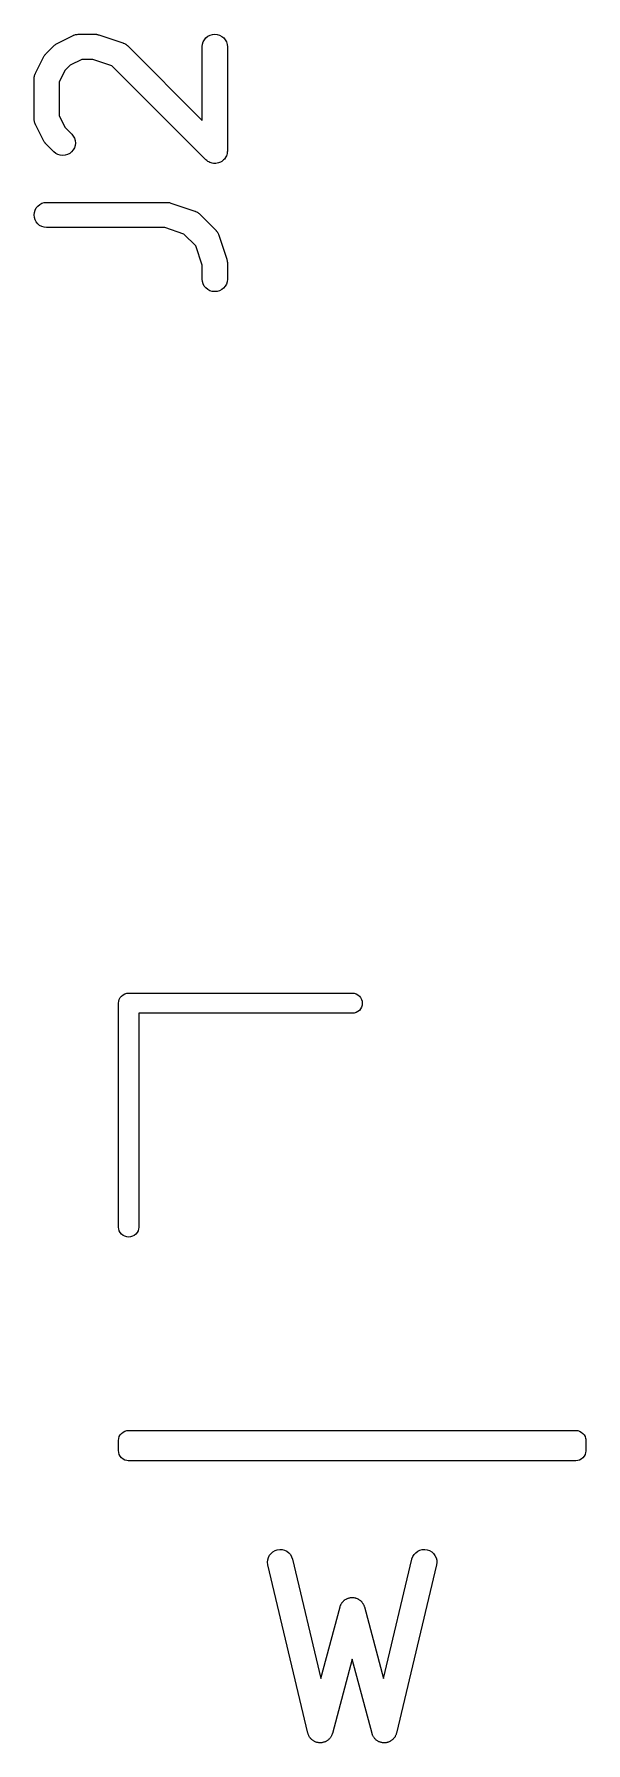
# Model space of a CAD drawing. Extents: x 4.4 to 8.6, y -5.35 to -3.25.
# Drawn here: x 6.2255 to 6.3547, y -4.0708 to -3.6708 of the extents above; entities that cross this region are included whole.
import ezdxf

# ---------------------------------------------------------------- set-up
doc = ezdxf.new("R2010")
doc.units = 0
doc.header["$MEASUREMENT"] = 0
doc.layers.add('BLACK', color=7, linetype='CONTINUOUS')

msp = doc.modelspace()

# ---------------------------------------------------------------- linework, layer by layer
at = {"layer": 'BLACK', "linetype": 'CONTINUOUS'}
for p, q in [((6.23087, -3.67299), (6.23462, -3.67111)), ((6.23462, -3.67111), (6.23466, -3.67109)), ((6.23466, -3.67109), (6.23474, -3.67106)), ((6.23474, -3.67106), (6.23481, -3.67102)), ((6.23481, -3.67102), (6.23501, -3.67096)), ((6.23501, -3.67096), (6.2352, -3.6709)), ((6.2352, -3.6709), (6.23528, -3.67088)), ((6.23528, -3.67088), (6.23537, -3.67086)), ((6.23537, -3.67086), (6.23557, -3.67084)), ((6.23557, -3.67084), (6.23577, -3.67081)), ((6.23577, -3.67081), (6.23585, -3.67081)), ((6.23585, -3.67081), (6.23594, -3.6708)), ((6.23594, -3.6708), (6.23969, -3.6708)), ((6.23969, -3.6708), (6.23973, -3.6708)), ((6.23973, -3.6708), (6.23989, -3.67082)), ((6.23989, -3.67082), (6.24006, -3.67082)), ((6.24006, -3.67082), (6.24018, -3.67085)), ((6.24018, -3.67085), (6.2403, -3.67087)), ((6.2403, -3.67087), (6.24046, -3.67092)), ((6.24046, -3.67092), (6.24062, -3.67095)), ((6.24062, -3.67095), (6.24625, -3.67283)), ((6.26574, -3.67164), (6.26619, -3.67128)), ((6.26619, -3.67128), (6.2667, -3.67102)), ((6.2667, -3.67102), (6.26726, -3.67085)), ((6.26726, -3.67085), (6.26783, -3.6708)), ((6.26783, -3.6708), (6.2684, -3.67086)), ((6.2684, -3.67086), (6.26895, -3.67103)), ((6.26895, -3.67103), (6.26946, -3.67131)), ((6.26946, -3.67131), (6.26991, -3.67167)), ((6.22801, -3.67566), (6.22812, -3.67554)), ((6.22812, -3.67554), (6.22823, -3.67541)), ((6.22823, -3.67541), (6.2301, -3.67354)), ((6.2301, -3.67354), (6.23013, -3.67351)), ((6.23013, -3.67351), (6.23026, -3.67341)), ((6.23026, -3.67341), (6.23038, -3.67329)), ((6.23038, -3.67329), (6.23049, -3.67323)), ((6.23049, -3.67323), (6.23058, -3.67315)), ((6.23058, -3.67315), (6.23073, -3.67308)), ((6.23073, -3.67308), (6.23087, -3.67299)), ((6.24625, -3.67283), (6.24629, -3.67284)), ((6.24629, -3.67284), (6.24636, -3.67288)), ((6.24636, -3.67288), (6.24645, -3.6729)), ((6.24645, -3.6729), (6.24663, -3.673)), ((6.24663, -3.673), (6.24681, -3.67308)), ((6.24681, -3.67308), (6.24688, -3.67313)), ((6.24688, -3.67313), (6.24696, -3.67317)), ((6.24696, -3.67317), (6.24711, -3.6733)), ((6.24711, -3.6733), (6.24727, -3.67342)), ((6.24727, -3.67342), (6.24733, -3.67348)), ((6.24733, -3.67348), (6.2474, -3.67354)), ((6.2474, -3.67354), (6.26486, -3.691)), ((6.26486, -3.67371), (6.26492, -3.67314)), ((6.26486, -3.67375), (6.26486, -3.67371)), ((6.26486, -3.691), (6.26486, -3.67375)), ((6.26492, -3.67314), (6.2651, -3.67259)), ((6.2651, -3.67259), (6.26537, -3.67209)), ((6.26537, -3.67209), (6.26574, -3.67164)), ((6.26991, -3.67167), (6.27027, -3.67212)), ((6.27027, -3.67212), (6.27054, -3.67263)), ((6.27054, -3.67263), (6.27071, -3.67318)), ((6.27071, -3.67318), (6.27076, -3.67375)), ((6.27076, -3.67375), (6.27076, -3.69813)), ((6.2258, -3.67993), (6.22767, -3.67618)), ((6.22767, -3.67618), (6.22769, -3.67615)), ((6.22769, -3.67615), (6.22778, -3.67601)), ((6.22778, -3.67601), (6.22786, -3.67586)), ((6.22786, -3.67586), (6.22794, -3.67577)), ((6.22794, -3.67577), (6.22801, -3.67566)), ((6.23274, -3.67925), (6.23139, -3.68195)), ((6.23394, -3.67805), (6.23274, -3.67925)), ((6.23664, -3.67671), (6.23394, -3.67805)), ((6.23921, -3.67671), (6.23664, -3.67671)), ((6.24372, -3.67821), (6.23921, -3.67671)), ((6.26572, -3.70021), (6.24372, -3.67821)), ((6.22549, -3.68121), (6.2255, -3.68112)), ((6.22549, -3.68125), (6.22549, -3.68121)), ((6.22549, -3.69063), (6.22549, -3.68125)), ((6.2255, -3.68104), (6.22553, -3.68084)), ((6.2255, -3.68112), (6.2255, -3.68104)), ((6.22553, -3.68084), (6.22555, -3.68064)), ((6.22555, -3.68064), (6.22558, -3.68056)), ((6.22558, -3.68056), (6.22559, -3.68047)), ((6.22559, -3.68047), (6.22567, -3.68028)), ((6.22567, -3.68028), (6.22573, -3.68009)), ((6.22573, -3.68009), (6.22577, -3.68001)), ((6.22577, -3.68001), (6.2258, -3.67993)), ((6.23139, -3.68195), (6.23139, -3.68993)), ((6.2255, -3.69071), (6.22549, -3.69063)), ((6.22549, -3.6908), (6.2255, -3.69071)), ((6.22552, -3.691), (6.22549, -3.6908)), ((6.22554, -3.6912), (6.22552, -3.691)), ((6.22557, -3.69128), (6.22554, -3.6912)), ((6.22558, -3.69137), (6.22557, -3.69128)), ((6.22565, -3.69156), (6.22558, -3.69137)), ((6.22571, -3.69175), (6.22565, -3.69156)), ((6.23139, -3.68993), (6.23274, -3.69263)), ((6.22575, -3.69183), (6.22571, -3.69175)), ((6.22578, -3.69191), (6.22575, -3.69183)), ((6.2258, -3.69195), (6.22578, -3.69191)), ((6.22767, -3.6957), (6.2258, -3.69195)), ((6.23274, -3.69263), (6.23428, -3.69416)), ((6.23428, -3.69416), (6.23431, -3.69419)), ((6.23431, -3.69419), (6.23467, -3.69464)), ((6.23467, -3.69464), (6.23493, -3.69515)), ((6.23493, -3.69515), (6.23509, -3.69571)), ((6.22776, -3.69584), (6.22767, -3.6957)), ((6.22784, -3.69598), (6.22776, -3.69584)), ((6.22792, -3.69608), (6.22784, -3.69598)), ((6.22798, -3.69618), (6.22792, -3.69608)), ((6.22809, -3.6963), (6.22798, -3.69618)), ((6.2282, -3.69643), (6.22809, -3.6963)), ((6.22823, -3.69646), (6.2282, -3.69643)), ((6.2301, -3.69834), (6.22823, -3.69646)), ((6.23055, -3.6987), (6.2301, -3.69834)), ((6.23105, -3.69898), (6.23055, -3.6987)), ((6.23161, -3.69914), (6.23105, -3.69898)), ((6.23218, -3.6992), (6.23161, -3.69914)), ((6.23275, -3.69915), (6.23218, -3.6992)), ((6.23331, -3.69898), (6.23275, -3.69915)), ((6.23382, -3.69872), (6.23331, -3.69898)), ((6.23426, -3.69835), (6.23382, -3.69872)), ((6.23463, -3.69791), (6.23426, -3.69835)), ((6.23491, -3.6974), (6.23463, -3.69791)), ((6.23508, -3.69685), (6.23491, -3.6974)), ((6.23514, -3.69628), (6.23508, -3.69685)), ((6.23509, -3.69571), (6.23514, -3.69628)), ((6.27039, -3.69954), (6.27025, -3.69978)), ((6.27052, -3.69929), (6.27039, -3.69954)), ((6.27053, -3.69928), (6.27052, -3.69929)), ((6.27061, -3.69901), (6.27053, -3.69928)), ((6.27053, -3.69928), (6.27053, -3.69928)), ((6.2707, -3.69874), (6.27061, -3.69901)), ((6.27073, -3.69845), (6.2707, -3.69873)), ((6.2707, -3.69873), (6.2707, -3.69873)), ((6.2707, -3.69873), (6.2707, -3.69874)), ((6.27076, -3.69817), (6.27073, -3.69845)), ((6.27076, -3.69813), (6.27076, -3.69816)), ((6.27076, -3.69816), (6.27076, -3.69816)), ((6.27076, -3.69816), (6.27076, -3.69816)), ((6.27076, -3.69816), (6.27076, -3.69817)), ((6.26594, -3.70039), (6.26572, -3.70021)), ((6.26616, -3.70057), (6.26594, -3.70039)), ((6.26616, -3.70058), (6.26616, -3.70057)), ((6.26617, -3.70058), (6.26616, -3.70058)), ((6.26641, -3.70071), (6.26617, -3.70058)), ((6.26667, -3.70085), (6.26641, -3.70071)), ((6.26668, -3.70085), (6.26667, -3.70085)), ((6.26667, -3.70085), (6.26667, -3.70085)), ((6.26694, -3.70093), (6.26668, -3.70085)), ((6.26722, -3.70102), (6.26694, -3.70093)), ((6.26723, -3.70102), (6.26722, -3.70102)), ((6.26722, -3.70102), (6.26722, -3.70102)), ((6.26751, -3.70105), (6.26723, -3.70102)), ((6.26779, -3.70108), (6.26751, -3.70105)), ((6.2678, -3.70108), (6.26779, -3.70108)), ((6.26779, -3.70108), (6.26779, -3.70108)), ((6.26808, -3.70105), (6.2678, -3.70108)), ((6.26836, -3.70103), (6.26808, -3.70105)), ((6.26837, -3.70102), (6.26836, -3.70103)), ((6.26865, -3.70094), (6.26837, -3.70102)), ((6.26837, -3.70102), (6.26837, -3.70102)), ((6.26892, -3.70086), (6.26865, -3.70094)), ((6.26893, -3.70086), (6.26892, -3.70086)), ((6.26892, -3.70086), (6.26892, -3.70086)), ((6.26918, -3.70073), (6.26893, -3.70086)), ((6.26943, -3.7006), (6.26918, -3.70073)), ((6.26944, -3.70059), (6.26943, -3.70059)), ((6.26943, -3.70059), (6.26943, -3.7006)), ((6.26965, -3.70041), (6.26944, -3.70059)), ((6.26988, -3.70023), (6.26965, -3.70041)), ((6.27006, -3.70002), (6.26988, -3.70023)), ((6.26988, -3.70023), (6.26988, -3.70023)), ((6.26988, -3.70023), (6.26988, -3.70023)), ((6.27025, -3.69979), (6.27006, -3.70002)), ((6.27025, -3.69978), (6.27025, -3.69979)), ((6.27025, -3.69979), (6.27025, -3.69979)), ((6.22572, -3.71198), (6.22599, -3.71147)), ((6.22599, -3.71147), (6.22636, -3.71103)), ((6.22636, -3.71103), (6.22681, -3.71066)), ((6.22681, -3.71066), (6.22731, -3.71039)), ((6.22731, -3.71039), (6.22787, -3.71023)), ((6.22787, -3.71023), (6.22844, -3.71017)), ((6.22844, -3.71017), (6.25656, -3.71017)), ((6.25656, -3.71017), (6.2566, -3.71017)), ((6.2566, -3.71017), (6.25677, -3.71019)), ((6.25677, -3.71019), (6.25693, -3.71019)), ((6.25693, -3.71019), (6.25705, -3.71022)), ((6.25705, -3.71022), (6.25718, -3.71024)), ((6.25718, -3.71024), (6.25733, -3.71029)), ((6.25733, -3.71029), (6.2575, -3.71032)), ((6.2575, -3.71032), (6.26312, -3.7122)), ((6.22549, -3.7131), (6.22555, -3.71253)), ((6.22554, -3.71368), (6.22549, -3.7131)), ((6.2257, -3.71423), (6.22554, -3.71368)), ((6.22555, -3.71253), (6.22572, -3.71198)), ((6.22597, -3.71474), (6.2257, -3.71423)), ((6.22633, -3.71519), (6.22597, -3.71474)), ((6.22677, -3.71556), (6.22633, -3.71519)), ((6.22728, -3.71584), (6.22677, -3.71556)), ((6.26312, -3.7122), (6.26316, -3.71221)), ((6.26316, -3.71221), (6.26324, -3.71225)), ((6.26324, -3.71225), (6.26332, -3.71227)), ((6.26332, -3.71227), (6.2635, -3.71237)), ((6.2635, -3.71237), (6.26368, -3.71245)), ((6.26368, -3.71245), (6.26375, -3.7125)), ((6.26375, -3.7125), (6.26383, -3.71254)), ((6.26383, -3.71254), (6.26398, -3.71267)), ((6.26398, -3.71267), (6.26415, -3.71279)), ((6.26415, -3.71279), (6.26421, -3.71285)), ((6.26421, -3.71285), (6.26427, -3.71291)), ((6.26427, -3.71291), (6.26802, -3.71666)), ((6.22783, -3.71601), (6.22728, -3.71584)), ((6.2284, -3.71608), (6.22783, -3.71601)), ((6.22844, -3.71608), (6.2284, -3.71608)), ((6.25608, -3.71608), (6.22844, -3.71608)), ((6.26059, -3.71758), (6.25608, -3.71608)), ((6.26335, -3.72034), (6.26059, -3.71758)), ((6.26802, -3.71666), (6.26805, -3.71669)), ((6.26805, -3.71669), (6.26811, -3.71676)), ((6.26811, -3.71676), (6.26817, -3.71682)), ((6.26817, -3.71682), (6.26829, -3.71698)), ((6.26829, -3.71698), (6.26841, -3.71714)), ((6.26841, -3.71714), (6.26845, -3.71722)), ((6.26845, -3.71722), (6.2685, -3.71729)), ((6.2685, -3.71729), (6.26858, -3.71747)), ((6.26858, -3.71747), (6.26868, -3.71765)), ((6.26868, -3.71765), (6.2687, -3.71773)), ((6.2687, -3.71773), (6.26874, -3.71781)), ((6.26874, -3.71781), (6.27061, -3.72344)), ((6.26486, -3.72485), (6.26335, -3.72034)), ((6.27061, -3.72344), (6.27062, -3.72348)), ((6.27062, -3.72348), (6.27066, -3.72364)), ((6.26486, -3.72812), (6.26486, -3.72485)), ((6.27066, -3.72364), (6.27071, -3.7238)), ((6.27071, -3.7238), (6.27072, -3.72392)), ((6.27072, -3.72392), (6.27074, -3.72404)), ((6.27074, -3.72404), (6.27075, -3.72421)), ((6.27075, -3.72421), (6.27076, -3.72437)), ((6.27076, -3.72437), (6.27076, -3.72812)), ((6.26491, -3.7287), (6.26486, -3.72812)), ((6.26508, -3.72925), (6.26491, -3.7287)), ((6.26535, -3.72976), (6.26508, -3.72925)), ((6.26572, -3.7302), (6.26535, -3.72976)), ((6.26616, -3.73057), (6.26572, -3.7302)), ((6.26667, -3.73084), (6.26616, -3.73057)), ((6.26722, -3.73101), (6.26667, -3.73084)), ((6.26779, -3.73107), (6.26722, -3.73101)), ((6.26836, -3.73102), (6.26779, -3.73107)), ((6.26892, -3.73086), (6.26836, -3.73102)), ((6.26943, -3.73059), (6.26892, -3.73086)), ((6.26988, -3.73023), (6.26943, -3.73059)), ((6.27025, -3.72979), (6.26988, -3.73023)), ((6.27052, -3.72928), (6.27025, -3.72979)), ((6.2707, -3.72874), (6.27052, -3.72928)), ((6.27076, -3.72816), (6.2707, -3.72874)), ((6.27076, -3.72812), (6.27076, -3.72816)), ((6.24632, -3.89566), (6.24673, -3.89544)), ((6.24673, -3.89544), (6.24717, -3.89531)), ((6.24717, -3.89531), (6.24752, -3.89528)), ((6.24752, -3.89528), (6.24764, -3.89526)), ((6.24752, -3.89528), (6.24752, -3.89528)), ((6.24764, -3.89526), (6.24775, -3.89528)), ((6.24775, -3.89528), (6.30012, -3.89528)), ((6.30012, -3.89528), (6.30046, -3.89531)), ((6.30046, -3.89531), (6.30091, -3.89544)), ((6.30091, -3.89544), (6.30132, -3.89566)), ((6.24526, -3.89764), (6.24531, -3.89717)), ((6.24528, -3.89775), (6.24526, -3.89764)), ((6.24528, -3.95012), (6.24528, -3.89775)), ((6.24531, -3.89717), (6.24544, -3.89673)), ((6.24544, -3.89673), (6.24566, -3.89632)), ((6.24566, -3.89632), (6.24596, -3.89596)), ((6.24596, -3.89596), (6.24632, -3.89566)), ((6.30132, -3.89961), (6.30091, -3.89983)), ((6.30132, -3.89566), (6.30168, -3.89596)), ((6.30168, -3.89932), (6.30132, -3.89961)), ((6.30168, -3.89596), (6.30197, -3.89632)), ((6.30197, -3.89896), (6.30168, -3.89932)), ((6.30197, -3.89632), (6.30219, -3.89673)), ((6.30219, -3.89855), (6.30197, -3.89896)), ((6.30219, -3.89673), (6.30233, -3.89717)), ((6.30233, -3.8981), (6.30219, -3.89855)), ((6.30233, -3.89717), (6.30237, -3.89764)), ((6.30237, -3.89764), (6.30233, -3.8981)), ((6.30012, -3.9), (6.25, -3.9)), ((6.25, -3.9), (6.25, -3.95012)), ((6.30046, -3.89997), (6.30012, -3.9)), ((6.30091, -3.89983), (6.30046, -3.89997)), ((6.24531, -3.95046), (6.24528, -3.95012)), ((6.24544, -3.95091), (6.24531, -3.95046)), ((6.24566, -3.95132), (6.24544, -3.95091)), ((6.24596, -3.95168), (6.24566, -3.95132)), ((6.24961, -3.95132), (6.24932, -3.95168)), ((6.24983, -3.95091), (6.24961, -3.95132)), ((6.24997, -3.95046), (6.24983, -3.95091)), ((6.25, -3.95012), (6.24997, -3.95046)), ((6.24632, -3.95197), (6.24596, -3.95168)), ((6.24673, -3.95219), (6.24632, -3.95197)), ((6.24717, -3.95233), (6.24673, -3.95219)), ((6.24764, -3.95237), (6.24717, -3.95233)), ((6.2481, -3.95233), (6.24764, -3.95237)), ((6.24855, -3.95219), (6.2481, -3.95233)), ((6.24896, -3.95197), (6.24855, -3.95219)), ((6.24932, -3.95168), (6.24896, -3.95197)), ((6.24526, -4), (6.24531, -3.99954)), ((6.24531, -3.99954), (6.24544, -3.99909)), ((6.24544, -3.99909), (6.24566, -3.99868)), ((6.24566, -3.99868), (6.24596, -3.99832)), ((6.24596, -3.99832), (6.24632, -3.99803)), ((6.24632, -3.99803), (6.24673, -3.99781)), ((6.24673, -3.99781), (6.24717, -3.99767)), ((6.24717, -3.99767), (6.24752, -3.99764)), ((6.24752, -3.99764), (6.24764, -3.99763)), ((6.24764, -3.99763), (6.24775, -3.99764)), ((6.24775, -3.99764), (6.35225, -3.99764)), ((6.35225, -3.99764), (6.35236, -3.99763)), ((6.35236, -3.99763), (6.35248, -3.99764)), ((6.35248, -3.99764), (6.35248, -3.99764)), ((6.35248, -3.99764), (6.35283, -3.99767)), ((6.35283, -3.99767), (6.35327, -3.99781)), ((6.35327, -3.99781), (6.35368, -3.99803)), ((6.35368, -3.99803), (6.35404, -3.99832)), ((6.35404, -3.99832), (6.35434, -3.99868)), ((6.35434, -3.99868), (6.35456, -3.99909)), ((6.35456, -3.99909), (6.35469, -3.99954)), ((6.35469, -3.99954), (6.3547, -3.99962)), ((6.24528, -4.00012), (6.24526, -4)), ((6.24526, -4.00236), (6.24528, -4.00225)), ((6.24531, -4.00283), (6.24526, -4.00236)), ((6.24528, -4.00225), (6.24528, -4.00012)), ((6.24544, -4.00327), (6.24531, -4.00283)), ((6.24566, -4.00368), (6.24544, -4.00327)), ((6.35456, -4.00327), (6.35434, -4.00368)), ((6.35469, -4.00283), (6.35456, -4.00327)), ((6.35472, -4.00248), (6.35469, -4.00283)), ((6.3547, -3.99962), (6.35474, -4)), ((6.35474, -4), (6.35472, -4.00012)), ((6.35472, -4.00012), (6.35472, -4.00225)), ((6.35472, -4.00225), (6.35474, -4.00236)), ((6.35474, -4.00236), (6.35472, -4.00248)), ((6.24596, -4.00404), (6.24566, -4.00368)), ((6.24632, -4.00434), (6.24596, -4.00404)), ((6.24673, -4.00456), (6.24632, -4.00434)), ((6.24717, -4.00469), (6.24673, -4.00456)), ((6.24752, -4.00472), (6.24717, -4.00469)), ((6.24764, -4.00474), (6.24752, -4.00472)), ((6.24752, -4.00472), (6.24752, -4.00472)), ((6.24775, -4.00472), (6.24764, -4.00474)), ((6.35225, -4.00472), (6.24775, -4.00472)), ((6.35236, -4.00474), (6.35225, -4.00472)), ((6.35283, -4.00469), (6.35236, -4.00474)), ((6.35327, -4.00456), (6.35283, -4.00469)), ((6.35368, -4.00434), (6.35327, -4.00456)), ((6.35404, -4.00404), (6.35368, -4.00434)), ((6.35434, -4.00368), (6.35404, -4.00404)), ((6.28022, -4.02794), (6.28037, -4.02738)), ((6.28037, -4.02738), (6.28063, -4.02687)), ((6.28063, -4.02687), (6.28098, -4.02641)), ((6.28098, -4.02641), (6.28142, -4.02603)), ((6.28142, -4.02603), (6.28192, -4.02575)), ((6.28192, -4.02575), (6.28246, -4.02556)), ((6.28246, -4.02556), (6.28303, -4.02549)), ((6.28303, -4.02549), (6.28361, -4.02553)), ((6.28361, -4.02553), (6.28417, -4.02568)), ((6.28417, -4.02568), (6.28468, -4.02593)), ((6.28468, -4.02593), (6.28514, -4.02628)), ((6.28514, -4.02628), (6.28552, -4.02671)), ((6.28552, -4.02671), (6.28581, -4.02721)), ((6.28581, -4.02721), (6.286, -4.02776)), ((6.31401, -4.02772), (6.31421, -4.02717)), ((6.31421, -4.02717), (6.3145, -4.02668)), ((6.3145, -4.02668), (6.31489, -4.02625)), ((6.31489, -4.02625), (6.31535, -4.02591)), ((6.31535, -4.02591), (6.31587, -4.02566)), ((6.31587, -4.02566), (6.31643, -4.02552)), ((6.31643, -4.02552), (6.31701, -4.02549)), ((6.31701, -4.02549), (6.31758, -4.02557)), ((6.31758, -4.02557), (6.31812, -4.02576)), ((6.31812, -4.02576), (6.31862, -4.02606)), ((6.31862, -4.02606), (6.31905, -4.02644)), ((6.31905, -4.02644), (6.31939, -4.0269)), ((6.31939, -4.0269), (6.31964, -4.02742)), ((6.31964, -4.02742), (6.31979, -4.02798)), ((6.28018, -4.02851), (6.28022, -4.02794)), ((6.28025, -4.02908), (6.28018, -4.02851)), ((6.28025, -4.02912), (6.28025, -4.02908)), ((6.28963, -4.06849), (6.28025, -4.02912)), ((6.286, -4.02776), (6.29266, -4.05574)), ((6.30734, -4.05574), (6.314, -4.02776)), ((6.31975, -4.02912), (6.31037, -4.06849)), ((6.314, -4.02776), (6.31401, -4.02772)), ((6.31982, -4.02855), (6.31975, -4.02912)), ((6.31979, -4.02798), (6.31982, -4.02855)), ((6.29266, -4.05574), (6.29715, -4.03893)), ((6.29715, -4.03893), (6.29716, -4.03889)), ((6.29716, -4.03889), (6.29719, -4.0388)), ((6.29719, -4.0388), (6.29722, -4.0387)), ((6.29722, -4.0387), (6.2973, -4.03853)), ((6.2973, -4.03853), (6.29737, -4.03835)), ((6.29737, -4.03835), (6.29742, -4.03827)), ((6.29742, -4.03827), (6.29746, -4.03818)), ((6.29746, -4.03818), (6.29757, -4.03803)), ((6.29757, -4.03803), (6.29768, -4.03787)), ((6.29768, -4.03787), (6.29774, -4.0378)), ((6.29774, -4.0378), (6.2978, -4.03772)), ((6.2978, -4.03772), (6.29794, -4.03759)), ((6.29794, -4.03759), (6.29808, -4.03745)), ((6.29808, -4.03745), (6.29815, -4.03739)), ((6.29815, -4.03739), (6.29823, -4.03733)), ((6.29823, -4.03733), (6.29839, -4.03723)), ((6.29839, -4.03723), (6.29855, -4.03712)), ((6.29855, -4.03712), (6.29864, -4.03708)), ((6.29864, -4.03708), (6.29872, -4.03703)), ((6.29872, -4.03703), (6.2989, -4.03696)), ((6.2989, -4.03696), (6.29907, -4.03688)), ((6.29907, -4.03688), (6.29917, -4.03686)), ((6.29917, -4.03686), (6.29926, -4.03683)), ((6.29926, -4.03683), (6.29945, -4.0368)), ((6.29945, -4.0368), (6.29964, -4.03676)), ((6.29964, -4.03676), (6.29973, -4.03676)), ((6.29973, -4.03676), (6.29983, -4.03674)), ((6.29983, -4.03674), (6.30002, -4.03675)), ((6.30002, -4.03675), (6.30021, -4.03674)), ((6.30021, -4.03674), (6.30031, -4.03676)), ((6.30031, -4.03676), (6.3004, -4.03676)), ((6.3004, -4.03676), (6.30059, -4.03681)), ((6.30059, -4.03681), (6.30078, -4.03684)), ((6.30078, -4.03684), (6.30087, -4.03688)), ((6.30087, -4.03688), (6.30096, -4.0369)), ((6.30096, -4.0369), (6.30114, -4.03698)), ((6.30114, -4.03698), (6.30132, -4.03705)), ((6.30132, -4.03705), (6.3014, -4.0371)), ((6.3014, -4.0371), (6.30149, -4.03714)), ((6.30149, -4.03714), (6.30164, -4.03725)), ((6.30164, -4.03725), (6.30181, -4.03735)), ((6.30181, -4.03735), (6.30188, -4.03742)), ((6.30188, -4.03742), (6.30196, -4.03748)), ((6.30196, -4.03748), (6.30209, -4.03762)), ((6.30209, -4.03762), (6.30223, -4.03775)), ((6.30223, -4.03775), (6.30228, -4.03783)), ((6.30228, -4.03783), (6.30235, -4.0379)), ((6.30235, -4.0379), (6.30245, -4.03806)), ((6.30245, -4.03806), (6.30256, -4.03822)), ((6.30256, -4.03822), (6.3026, -4.03831)), ((6.3026, -4.03831), (6.30265, -4.03839)), ((6.30265, -4.03839), (6.30272, -4.03857)), ((6.30272, -4.03857), (6.3028, -4.03874)), ((6.3028, -4.03874), (6.30282, -4.03884)), ((6.30282, -4.03884), (6.30285, -4.03893)), ((6.30285, -4.03893), (6.30734, -4.05574)), ((6.3, -4.05115), (6.29535, -4.06857)), ((6.30465, -4.06857), (6.3, -4.05115)), ((6.28967, -4.06862), (6.28963, -4.06849)), ((6.2897, -4.06876), (6.28967, -4.06862)), ((6.28977, -4.06889), (6.2897, -4.06876)), ((6.28982, -4.06904), (6.28977, -4.06889)), ((6.28988, -4.06916), (6.28982, -4.06904)), ((6.28994, -4.06928), (6.28988, -4.06916)), ((6.29003, -4.0694), (6.28994, -4.06928)), ((6.29011, -4.06954), (6.29003, -4.0694)), ((6.2902, -4.06964), (6.29011, -4.06954)), ((6.29027, -4.06975), (6.2902, -4.06964)), ((6.29039, -4.06985), (6.29027, -4.06975)), ((6.29049, -4.06997), (6.29039, -4.06985)), ((6.29059, -4.07005), (6.29049, -4.06997)), ((6.29069, -4.07015), (6.29059, -4.07005)), ((6.29082, -4.07023), (6.29069, -4.07015)), ((6.29094, -4.07032), (6.29082, -4.07023)), ((6.29107, -4.07038), (6.29094, -4.07032)), ((6.29118, -4.07045), (6.29107, -4.07038)), ((6.29132, -4.07051), (6.29118, -4.07045)), ((6.29146, -4.07057), (6.29132, -4.07051)), ((6.29159, -4.07061), (6.29146, -4.07057)), ((6.29172, -4.07066), (6.29159, -4.07061)), ((6.29187, -4.07068), (6.29172, -4.07066)), ((6.29202, -4.07072), (6.29187, -4.07068)), ((6.29215, -4.07073), (6.29202, -4.07072)), ((6.29229, -4.07076), (6.29215, -4.07073)), ((6.29244, -4.07075), (6.29229, -4.07076)), ((6.29259, -4.07076), (6.29244, -4.07075)), ((6.29273, -4.07074), (6.29259, -4.07076)), ((6.29286, -4.07074), (6.29273, -4.07074)), ((6.29301, -4.07071), (6.29286, -4.07074)), ((6.29316, -4.07069), (6.29301, -4.07071)), ((6.29329, -4.07064), (6.29316, -4.07069)), ((6.29343, -4.07061), (6.29329, -4.07064)), ((6.29357, -4.07055), (6.29343, -4.07061)), ((6.29371, -4.0705), (6.29357, -4.07055)), ((6.29383, -4.07044), (6.29371, -4.0705)), ((6.29395, -4.07038), (6.29383, -4.07044)), ((6.29408, -4.07029), (6.29395, -4.07038)), ((6.29421, -4.07022), (6.29408, -4.07029)), ((6.29431, -4.07013), (6.29421, -4.07022)), ((6.29443, -4.07005), (6.29431, -4.07013)), ((6.29453, -4.06994), (6.29443, -4.07005)), ((6.29465, -4.06984), (6.29453, -4.06994)), ((6.29473, -4.06973), (6.29465, -4.06984)), ((6.29482, -4.06963), (6.29473, -4.06973)), ((6.29491, -4.0695), (6.29482, -4.06963)), ((6.295, -4.06938), (6.29491, -4.0695)), ((6.29506, -4.06926), (6.295, -4.06938)), ((6.29513, -4.06915), (6.29506, -4.06926)), ((6.29519, -4.06901), (6.29513, -4.06915)), ((6.29526, -4.06887), (6.29519, -4.06901)), ((6.29529, -4.06874), (6.29526, -4.06887)), ((6.29534, -4.06861), (6.29529, -4.06874)), ((6.29535, -4.06857), (6.29534, -4.06861)), ((6.30469, -4.0687), (6.30465, -4.06857)), ((6.30473, -4.06883), (6.30469, -4.0687)), ((6.30479, -4.06897), (6.30473, -4.06883)), ((6.30485, -4.06911), (6.30479, -4.06897)), ((6.30492, -4.06923), (6.30485, -4.06911)), ((6.30498, -4.06935), (6.30492, -4.06923)), ((6.30507, -4.06947), (6.30498, -4.06935)), ((6.30515, -4.0696), (6.30507, -4.06947)), ((6.30524, -4.0697), (6.30515, -4.0696)), ((6.30533, -4.06981), (6.30524, -4.0697)), ((6.30544, -4.06991), (6.30533, -4.06981)), ((6.30554, -4.07002), (6.30544, -4.06991)), ((6.30565, -4.0701), (6.30554, -4.07002)), ((6.30576, -4.07019), (6.30565, -4.0701)), ((6.30589, -4.07027), (6.30576, -4.07019)), ((6.30601, -4.07036), (6.30589, -4.07027)), ((6.30613, -4.07042), (6.30601, -4.07036)), ((6.30625, -4.07049), (6.30613, -4.07042)), ((6.3064, -4.07054), (6.30625, -4.07049)), ((6.30653, -4.0706), (6.3064, -4.07054)), ((6.30667, -4.07063), (6.30653, -4.0706)), ((6.3068, -4.07068), (6.30667, -4.07063)), ((6.30695, -4.0707), (6.3068, -4.07068)), ((6.30709, -4.07074), (6.30695, -4.0707)), ((6.30723, -4.07074), (6.30709, -4.07074)), ((6.30737, -4.07076), (6.30723, -4.07074)), ((6.30752, -4.07075), (6.30737, -4.07076)), ((6.30767, -4.07076), (6.30752, -4.07075)), ((6.30781, -4.07074), (6.30767, -4.07076)), ((6.30794, -4.07073), (6.30781, -4.07074)), ((6.30809, -4.07069), (6.30794, -4.07073)), ((6.30824, -4.07067), (6.30809, -4.07069)), ((6.30837, -4.07062), (6.30824, -4.07067)), ((6.3085, -4.07059), (6.30837, -4.07062)), ((6.30864, -4.07052), (6.3085, -4.07059)), ((6.30878, -4.07047), (6.30864, -4.07052)), ((6.3089, -4.0704), (6.30878, -4.07047)), ((6.30902, -4.07034), (6.3089, -4.0704)), ((6.30914, -4.07025), (6.30902, -4.07034)), ((6.30927, -4.07017), (6.30914, -4.07025)), ((6.30937, -4.07008), (6.30927, -4.07017)), ((6.30948, -4.07), (6.30937, -4.07008)), ((6.30959, -4.06988), (6.30948, -4.07)), ((6.3097, -4.06978), (6.30959, -4.06988)), ((6.30978, -4.06967), (6.3097, -4.06978)), ((6.30987, -4.06957), (6.30978, -4.06967)), ((6.30995, -4.06944), (6.30987, -4.06957)), ((6.31004, -4.06932), (6.30995, -4.06944)), ((6.3101, -4.06919), (6.31004, -4.06932)), ((6.31017, -4.06908), (6.3101, -4.06919)), ((6.31022, -4.06893), (6.31017, -4.06908)), ((6.31028, -4.06879), (6.31022, -4.06893)), ((6.31032, -4.06866), (6.31028, -4.06879)), ((6.31036, -4.06853), (6.31032, -4.06866)), ((6.31037, -4.06849), (6.31036, -4.06853))]:
    msp.add_line(p, q, dxfattribs=at)

doc.saveas('drawing.dxf')
